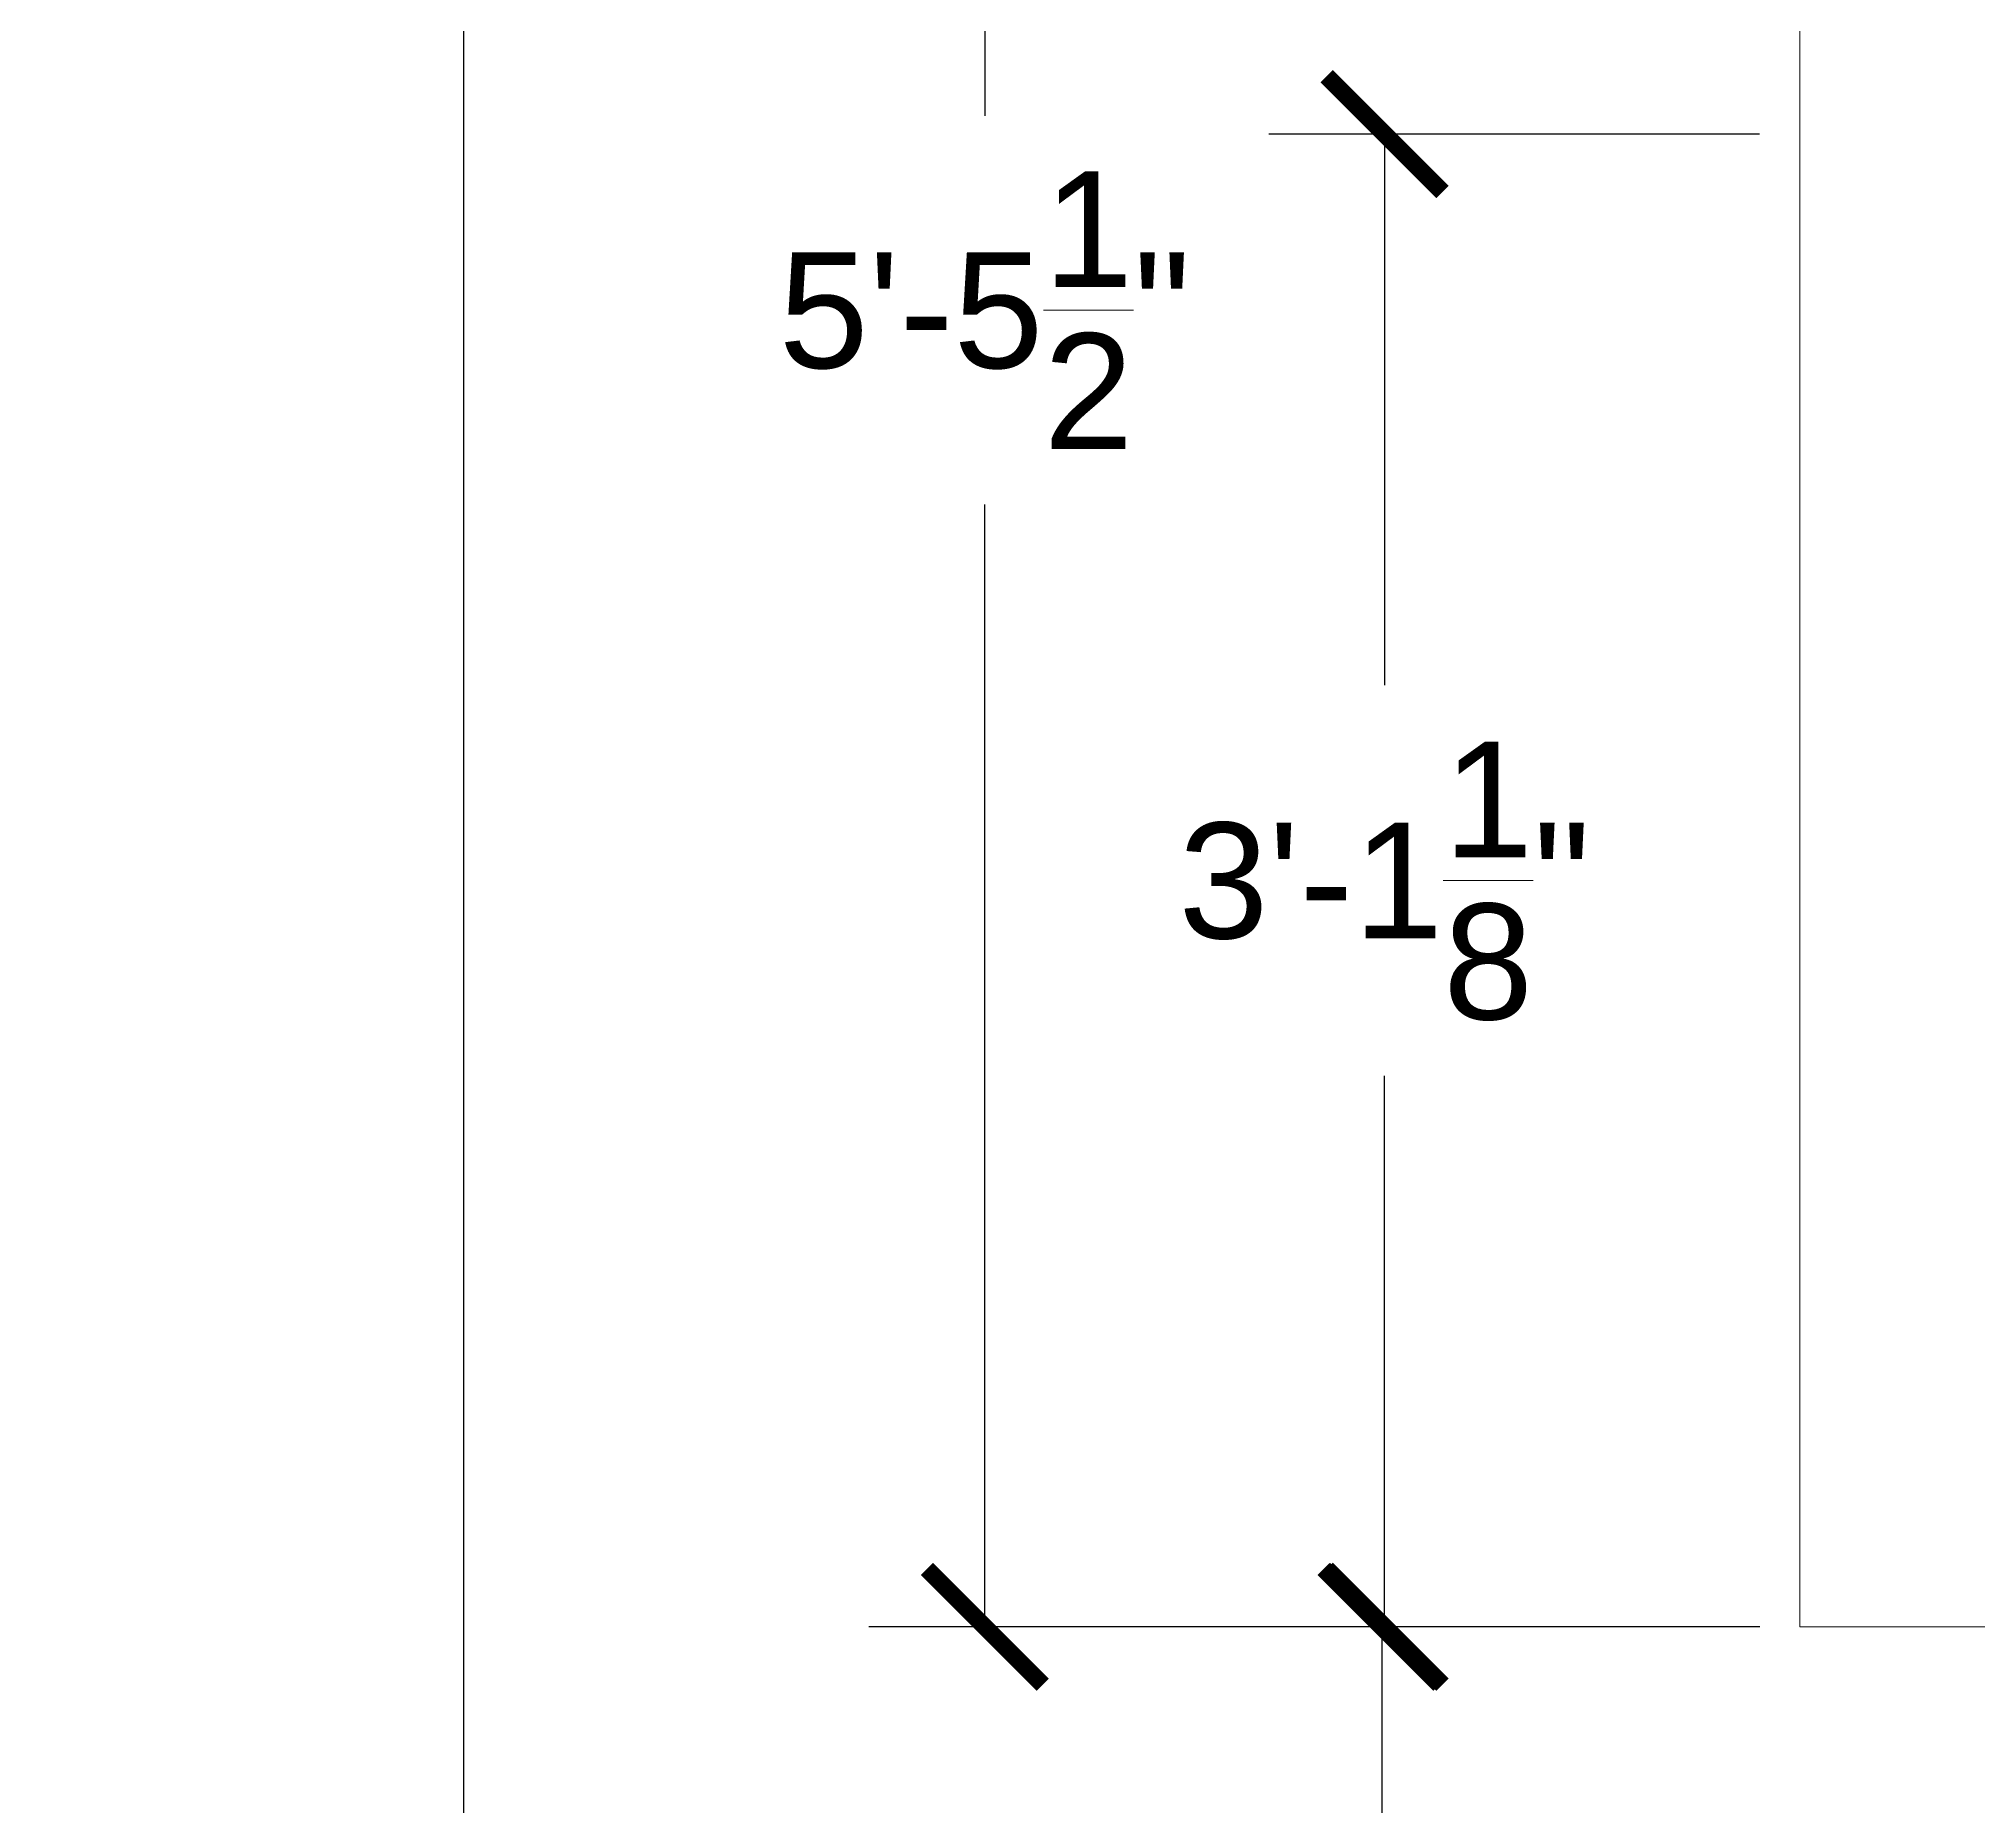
# Model space of a CAD drawing. Header units: inches. Extents: x -10 to 380, y 62 to 547.
# Drawn here: x -9.52 to 38.69, y 350.48 to 394.42 of the extents above; entities that cross this region are included whole.
import ezdxf

# ---------------------------------------------------------------- set-up
doc = ezdxf.new("R2010")
doc.units = ezdxf.units.IN
doc.header["$MEASUREMENT"] = 0
doc.layers.get('0').update_dxf_attribs({"color": 1, "lineweight": 9})
doc.layers.add('A201-Dimensions', color=7, linetype='Continuous', lineweight=9)
doc.layers.add('A201-Floorplan-2nd-floor', color=7, linetype='Continuous', lineweight=9)
doc.styles.add('Annotative', font='Arial.ttf')
doc.dimstyles.new('Annotative', dxfattribs={"dimtxt": 0.18, "dimasz": 0.18, "dimexe": 0.18, "dimexo": 0.0625, "dimgap": 0.09, "dimtad": 0, "dimtih": 1, "dimtoh": 1, "dimdec": 4, "dimzin": 0, "dimdsep": 46, "dimlunit": 4, "dimtxsty": 'Annotative', "dimblk": 'ARCHTICK', "dimblk1": 'ARCHTICK', "dimblk2": 'ARCHTICK', "dimcen": 0.09, "dimadec": 0, "dimazin": 0, "dimtfac": 1, "dimtdec": 4, "dimtofl": 0, "dimtmove": 0, "dimatfit": 3, "dimldrblk": 'ARCHTICK', "dimfxl": 1, "dimtolj": 1, "dimtzin": 0, "dimarcsym": 0})

# ---------------------------------------------------------------- blocks, each defined once
blk = doc.blocks.new('_ArchTick')
at = {"color": 0, "linetype": 'ByBlock', "lineweight": 30, "const_width": 0.15}
blk.add_lwpolyline([(-0.5, -0.5), (0.5, 0.5)], dxfattribs=at)
blk = doc.blocks.new('*D587')
at = {"layer": 'A201-Dimensions', "color": 0, "lineweight": -2, "transparency": 16777216}
for p, q in [((33.271, 392.045), (21.069, 392.045)), ((23.949, 392.045), (23.949, 378.344)), ((23.949, 354.92), (23.949, 368.621)), ((33.271, 354.92), (21.069, 354.92))]:
    blk.add_line(p, q, dxfattribs=at)
at = {"layer": 'A201-Dimensions', "color": 0, "lineweight": -2, "transparency": 16777216, "xscale": 2.88, "yscale": 2.88, "zscale": 2.88}
for p, rotation in [((23.949, 392.045), 90), ((23.949, 354.92), 270)]:
    blk.add_blockref('_ArchTick', p, dxfattribs=dict(at, rotation=rotation))
at = {"layer": 'A201-Dimensions', "color": 0, "lineweight": 5, "transparency": 16777216, "insert": (23.949, 373.482), "char_height": 2.88, "attachment_point": 5, "style": 'Annotative'}
blk.add_mtext('\\A1;3\'-1{\\H1x;\\S1/8;}"', dxfattribs=at)
blk = doc.blocks.new('*D608')
at = {"layer": 'A201-Dimensions', "color": 0, "lineweight": -2, "transparency": 16777216}
for p, q in [((33.277, 354.92), (20.998, 354.92)), ((23.878, 354.92), (23.878, 324.218)), ((23.878, 283.794), (23.878, 314.496)), ((33.271, 283.794), (20.998, 283.794))]:
    blk.add_line(p, q, dxfattribs=at)
at = {"layer": 'A201-Dimensions', "color": 0, "lineweight": -2, "transparency": 16777216, "xscale": 2.88, "yscale": 2.88, "zscale": 2.88}
for p, rotation in [((23.878, 354.92), 90), ((23.878, 283.794), 270)]:
    blk.add_blockref('_ArchTick', p, dxfattribs=dict(at, rotation=rotation))
at = {"layer": 'A201-Dimensions', "color": 0, "lineweight": 5, "transparency": 16777216, "insert": (23.878, 319.357), "char_height": 2.88, "attachment_point": 5, "style": 'Annotative'}
blk.add_mtext('\\A1;5\'-11{\\H1x;\\S1/8;}"', dxfattribs=at)
blk = doc.blocks.new('*D609')
at = {"layer": 'A201-Dimensions', "color": 0, "lineweight": -2, "transparency": 16777216}
for p, q in [((12.574, 528.665), (-1.834, 528.665)), ((1.046, 528.665), (1.046, 311.856)), ((1.046, 85.326), (1.046, 302.134)), ((12.574, 85.326), (-1.834, 85.326))]:
    blk.add_line(p, q, dxfattribs=at)
at = {"layer": 'A201-Dimensions', "color": 0, "lineweight": -2, "transparency": 16777216, "xscale": 2.88, "yscale": 2.88, "zscale": 2.88}
for p, rotation in [((1.046, 528.665), 90), ((1.046, 85.326), 270)]:
    blk.add_blockref('_ArchTick', p, dxfattribs=dict(at, rotation=rotation))
at = {"layer": 'A201-Dimensions', "color": 0, "lineweight": 5, "transparency": 16777216, "insert": (1.046, 306.995), "char_height": 2.88, "attachment_point": 5, "style": 'Annotative'}
blk.add_mtext('\\A1;36\'-11{\\H1x;\\S5/16;}"', dxfattribs=at)
blk = doc.blocks.new('*D614')
at = {"layer": 'A201-Dimensions', "color": 0, "lineweight": -2, "transparency": 16777216}
for p, q in [((33.277, 420.415), (11.128, 420.415)), ((14.008, 420.415), (14.008, 392.504)), ((14.008, 354.92), (14.008, 382.831)), ((33.277, 354.92), (11.128, 354.92))]:
    blk.add_line(p, q, dxfattribs=at)
at = {"layer": 'A201-Dimensions', "color": 0, "lineweight": -2, "transparency": 16777216, "xscale": 2.88, "yscale": 2.88, "zscale": 2.88}
for p, rotation in [((14.008, 420.415), 90), ((14.008, 354.92), 270)]:
    blk.add_blockref('_ArchTick', p, dxfattribs=dict(at, rotation=rotation))
at = {"layer": 'A201-Dimensions', "color": 0, "lineweight": 5, "transparency": 16777216, "insert": (14.008, 387.667), "char_height": 2.88, "attachment_point": 5, "style": 'Annotative'}
blk.add_mtext('\\A1;5\'-5{\\H1x;\\S1/2;}"', dxfattribs=at)

msp = doc.modelspace()

# ---------------------------------------------------------------- linework, layer by layer
at = {"layer": 'A201-Floorplan-2nd-floor', "lineweight": 5}
for q in [(34.27654, 420.4146), (39.77075, 354.91997)]:
    msp.add_line((34.27654, 354.91997), q, dxfattribs=at)

# ---------------------------------------------------------------- dimensions: what is measured, and where the dimension line sits
at = {"layer": 'A201-Dimensions', "lineweight": 5}
for base, p1, p2, picture, middle in [((1.04619, 85.32563), (13.57429, 528.6646), (13.57429, 85.32563), '*D609', (1.04619, 306.99511)), ((14.00833, 420.4146), (34.27654, 354.91997), (34.27654, 420.4146), '*D614', (14.00833, 387.66729)), ((23.87756, 283.79438), (34.27654, 354.91997), (34.27075, 283.79438), '*D608', (23.87756, 319.35718))]:
    dim = msp.add_linear_dim(base=base, p1=p1, p2=p2, angle=90, dimstyle='Annotative', dxfattribs=at)
    dim.commit()
    dim.dimension.update_dxf_attribs({"geometry": picture, "text_midpoint": middle})
dim = msp.add_linear_dim(base=(23.94851, 354.91997), p1=(34.27075, 392.04497), p2=(34.27075, 354.91997), angle=90, dimstyle='Annotative', dxfattribs=at)
dim.commit()
dim.dimension.update_dxf_attribs({"geometry": '*D587', "text_midpoint": (23.94851, 373.48247), "dimtype": 160})

doc.saveas('drawing.dxf')
